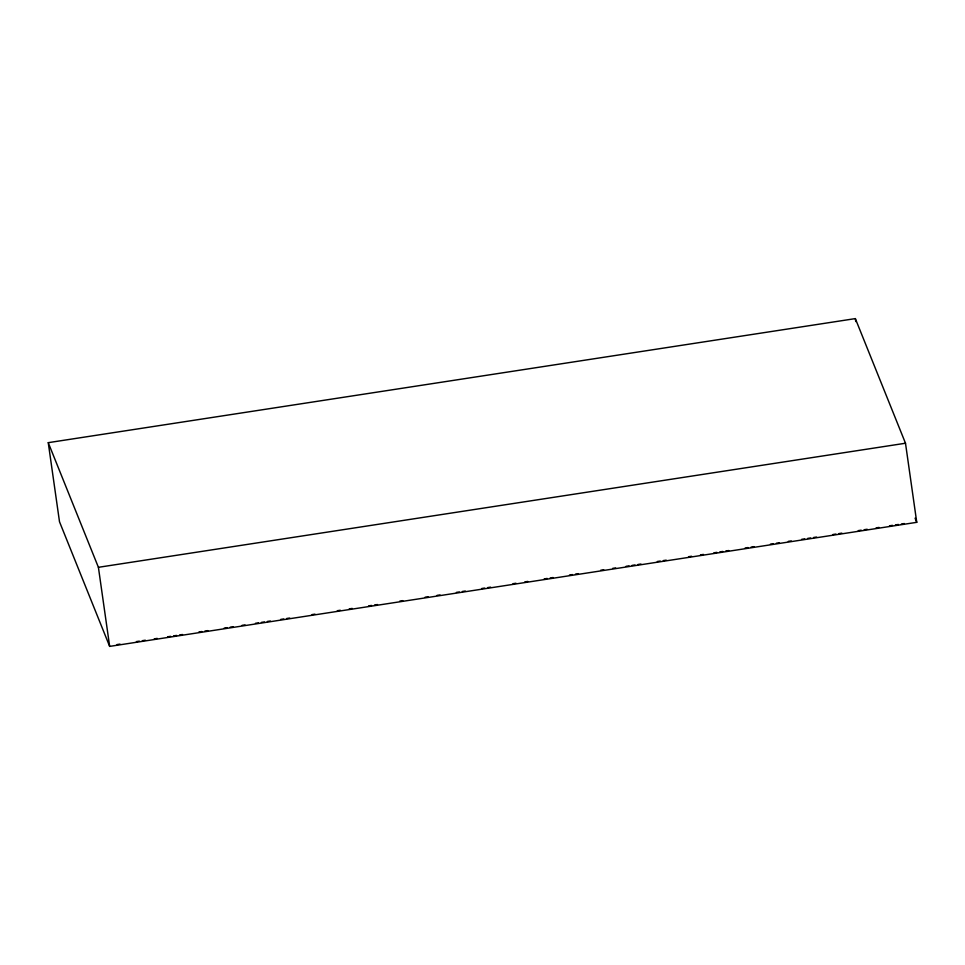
<?xml version="1.0" encoding="UTF-8"?>
<svg xmlns="http://www.w3.org/2000/svg" width="965" height="965" viewBox="0 0 965 965"><rect width="100%" height="100%" fill="white"/><g stroke="black" fill="none" stroke-linecap="round" stroke-linejoin="round"><path stroke-width="1.45" d="M48.25 442.67L855.34 318.607L905.496 443.237L916.75 522.33L109.66 646.393L59.504 521.763L48.25 442.67L98.406 567.311L109.66 646.393M98.406 567.311L905.496 443.237M117.042 644.572L120.022 644.113M136.391 641.592L139.37 641.134M142.338 640.676L145.317 640.217M154.255 638.854L157.223 638.396M167.645 636.791L170.624 636.333M173.603 635.875L176.571 635.416M179.55 634.958L182.53 634.5M198.899 631.991L201.878 631.532M204.857 631.074L207.825 630.615M224.206 628.094L227.173 627.636M230.153 627.178L233.132 626.719M242.058 625.344L245.038 624.898M255.46 623.294L258.439 622.835M261.406 622.377L264.386 621.918M267.365 621.46L270.345 621.002M280.755 619.397L283.734 618.939M286.714 618.481L289.693 618.034M312.021 614.596L314.988 614.138M337.316 610.712L340.295 610.254M349.221 608.879L352.201 608.42M368.57 605.899L371.549 605.441M374.529 604.983L377.508 604.524M399.824 601.099L402.803 600.64M425.131 597.202L428.11 596.744M437.036 595.381L440.016 594.923M456.385 592.401L459.364 591.943M462.344 591.485L465.311 591.026M481.692 588.517L484.659 588.059M487.639 587.601L490.618 587.142M512.946 583.704L515.925 583.246M524.851 581.883L527.831 581.425M544.2 578.904L547.179 578.445M550.146 577.987L553.126 577.528M569.495 575.007L572.474 574.561M575.454 574.103L578.433 573.644M600.761 570.206L603.728 569.748M612.666 568.373L615.634 567.915M626.056 566.322L629.035 565.864M632.015 565.406L634.982 564.947M637.962 564.489L640.941 564.03M657.31 561.509L660.289 561.051M663.269 560.593L666.248 560.146M688.564 556.708L691.543 556.25M700.469 554.875L703.449 554.417M713.871 552.824L716.85 552.366M719.818 551.908L722.797 551.449M725.776 550.991L728.756 550.533M745.125 548.011L748.104 547.553M751.084 547.095L754.051 546.636M770.432 544.127L773.399 543.669M776.379 543.211L779.358 542.752M788.284 541.377L791.264 540.919M801.686 539.314L804.665 538.868M807.633 538.41L810.612 537.951M813.591 537.493L816.571 537.035M832.94 534.514L835.919 534.055M838.887 533.597L841.866 533.138M858.235 530.629L861.214 530.171M864.194 529.713L867.173 529.254M876.099 527.879L879.079 527.421M889.501 525.816L892.468 525.358M895.448 524.9L898.427 524.453M901.407 523.995L904.374 523.537M915.073 518.169L916.75 522.33M855.34 318.607L855.762 321.586"/></g></svg>
